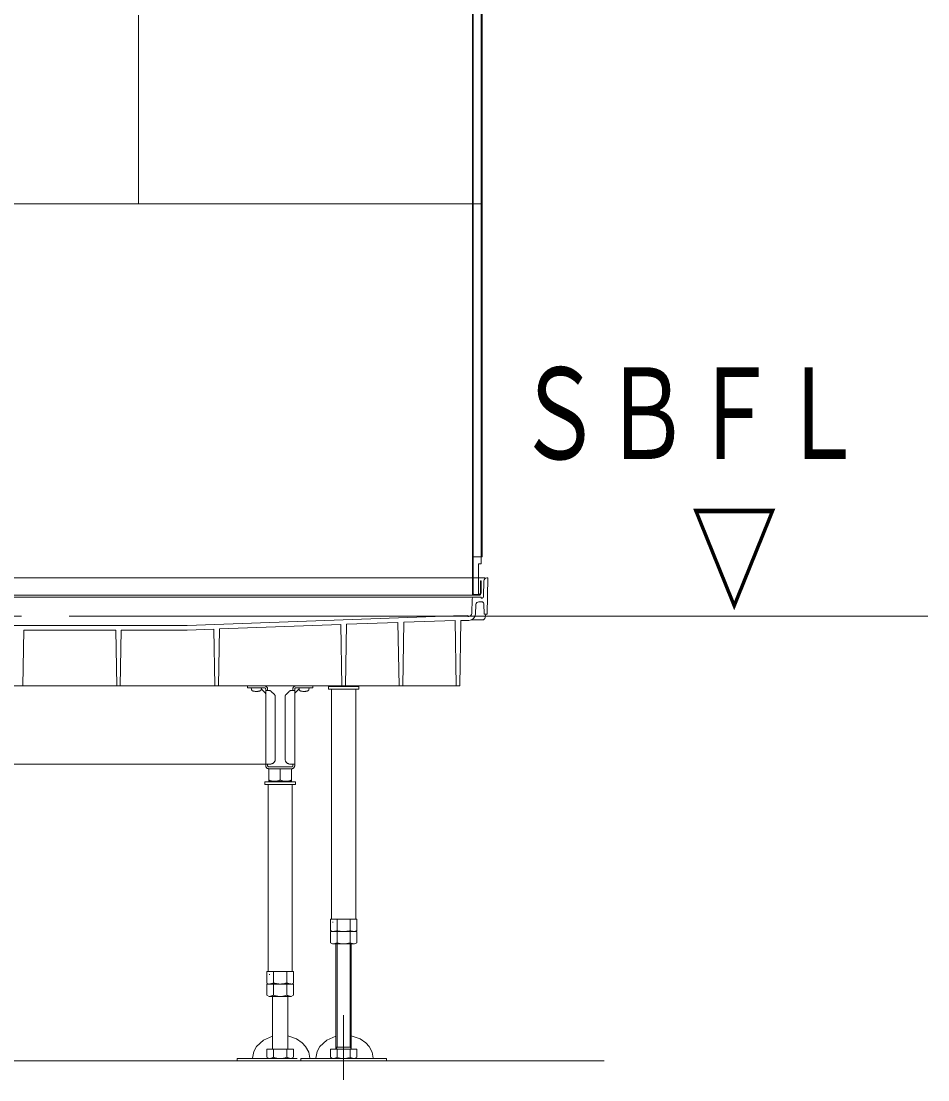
# Model space of a CAD drawing. Units: millimetres on the paper. Extents: x -305 to 305, y -152 to 152.
# Drawn here: x -198.29 to -179.29, y -59.41 to -37.21 of the extents above; entities that cross this region are included whole.
import ezdxf
from ezdxf.enums import TextEntityAlignment as Align

# ---------------------------------------------------------------- set-up
doc = ezdxf.new("R2010")
doc.units = ezdxf.units.MM
doc.linetypes.add('LONG_CHAIN', pattern=[21, 18, -1, 1, -1])
doc.linetypes.add('LONG_DOUBLE_CHAIN', pattern=[21.8, 18, -1, 0.6, -0.6, 0.6, -1])
doc.layers.add('0-1_VIEW0002', color=7, linetype='Continuous', lineweight=9)
doc.styles.add('ＭＳ ゴシック', font='')
doc.styles.get('ＭＳ ゴシック').set_extended_font_data('MS Gothic')

msp = doc.modelspace()

# ---------------------------------------------------------------- linework, layer by layer
at = {"layer": '0-1_VIEW0002'}
for p, q in [((-188.833, -9.926), (-188.833, -49.246)), ((-188.819, -9.926), (-188.819, -49.206)), ((-188.653, -9.936), (-188.653, -45.203)), ((-188.629, -9.9), (-188.629, -45.203)), ((-195.833, -37.086), (-195.833, -41.046)), ((-188.653, -41.046), (-211.973, -41.046)), ((-188.653, -44.606), (-188.653, -48.586)), ((-188.629, -44.606), (-188.629, -48.446)), ((-188.819, -48.446), (-188.653, -48.446)), ((-188.703, -48.586), (-188.703, -49.232)), ((-188.703, -48.586), (-188.653, -48.586)), ((-188.653, -48.446), (-188.629, -48.446)), ((-188.576, -48.886), (-200.333, -48.886)), ((-188.667, -48.946), (-188.653, -48.946)), ((-188.667, -48.946), (-188.667, -49.206)), ((-188.653, -48.946), (-188.653, -49.206)), ((-188.594, -48.945), (-188.6, -49.277)), ((-188.513, -48.886), (-188.534, -48.886)), ((-188.513, -48.886), (-188.526, -49.646)), ((-188.703, -49.246), (-211.973, -49.246)), ((-188.703, -49.246), (-188.833, -49.246)), ((-188.793, -49.232), (-188.703, -49.232)), ((-188.793, -49.246), (-188.693, -49.246)), ((-188.703, -49.232), (-188.693, -49.232)), ((-188.795, -49.286), (-200.333, -49.286)), ((-188.835, -49.324), (-188.848, -49.632)), ((-188.663, -49.286), (-188.795, -49.286)), ((-188.76, -49.444), (-188.768, -49.642)), ((-188.636, -49.386), (-188.7, -49.386)), ((-188.653, -49.296), (-188.643, -49.296)), ((-188.63, -49.306), (-188.643, -49.306)), ((-188.596, -49.425), (-188.59, -49.646)), ((-194.813, -49.881), (-189.233, -49.68)), ((-189.233, -49.68), (-188.928, -49.674)), ((-188.928, -49.69), (-188.928, -49.674)), ((-188.928, -49.69), (-188.907, -49.69)), ((-188.526, -49.646), (-188.59, -49.646)), ((-188.553, -49.646), (-188.565, -49.717)), ((-194.813, -49.881), (-200.333, -49.881)), ((-194.134, -49.952), (-191.593, -49.861)), ((-191.593, -49.861), (-191.571, -51.146)), ((-191.472, -49.857), (-191.495, -51.146)), ((-191.472, -49.857), (-190.394, -49.818)), ((-190.394, -49.818), (-190.371, -51.146)), ((-190.272, -49.814), (-190.295, -51.146)), ((-190.272, -49.814), (-189.197, -49.775)), ((-189.197, -49.775), (-189.173, -51.146)), ((-189.073, -49.776), (-189.097, -51.146)), ((-188.908, -49.776), (-189.073, -49.776)), ((-188.624, -49.766), (-188.856, -49.766)), ((-198.235, -49.977), (-198.255, -51.146)), ((-196.311, -49.977), (-198.235, -49.977)), ((-196.311, -49.977), (-196.291, -51.146)), ((-196.195, -49.977), (-196.215, -51.146)), ((-194.812, -49.977), (-196.195, -49.977)), ((-194.812, -49.977), (-194.252, -49.956)), ((-194.252, -49.956), (-194.231, -51.146)), ((-194.134, -49.952), (-194.155, -51.146)), ((-189.097, -51.146), (-200.333, -51.146)), ((-191.853, -51.158), (-191.853, -51.218)), ((-191.213, -51.158), (-191.853, -51.158)), ((-191.787, -51.218), (-191.787, -56.038)), ((-191.763, -51.146), (-191.763, -51.158)), ((-191.303, -51.146), (-191.763, -51.146)), ((-191.763, -51.158), (-191.753, -51.158)), ((-191.303, -51.146), (-191.303, -51.158)), ((-191.303, -51.158), (-191.293, -51.158)), ((-191.279, -51.218), (-191.279, -56.038)), ((-191.81, -56.277), (-191.81, -56.038)), ((-191.81, -56.038), (-191.256, -56.038)), ((-191.763, -56.098), (-191.753, -56.098)), ((-191.672, -56.278), (-191.672, -56.038)), ((-191.394, -56.278), (-191.394, -56.038)), ((-191.256, -56.277), (-191.256, -56.038)), ((-191.81, -56.277), (-191.773, -56.298)), ((-191.81, -56.298), (-191.81, -56.531)), ((-191.81, -56.298), (-191.256, -56.298)), ((-191.773, -56.298), (-191.293, -56.298)), ((-191.672, -56.298), (-191.672, -56.531)), ((-191.394, -56.298), (-191.394, -56.531)), ((-191.256, -56.277), (-191.293, -56.298)), ((-191.256, -56.298), (-191.256, -56.531)), ((-191.763, -56.558), (-191.81, -56.531)), ((-191.763, -56.558), (-191.303, -56.558)), ((-191.693, -56.558), (-191.693, -58.76)), ((-191.671, -56.558), (-191.671, -58.722)), ((-191.395, -58.722), (-191.395, -56.558)), ((-191.373, -58.76), (-191.373, -56.558)), ((-191.256, -56.531), (-191.303, -56.558)), ((-191.256, -58.76), (-191.81, -58.76)), ((-191.81, -58.933), (-191.81, -58.76)), ((-191.693, -58.76), (-191.671, -58.722)), ((-191.373, -58.722), (-191.693, -58.722)), ((-191.672, -58.933), (-191.672, -58.76)), ((-191.373, -58.76), (-191.395, -58.722)), ((-191.394, -58.933), (-191.394, -58.76)), ((-191.256, -58.933), (-191.256, -58.76)), ((-213.233, -59.006), (-186.072, -59.006)), ((-192.433, -58.96), (-192.433, -59.006)), ((-190.633, -58.96), (-192.433, -58.96)), ((-191.81, -58.933), (-191.763, -58.96)), ((-191.303, -58.96), (-191.763, -58.96)), ((-191.303, -58.96), (-191.256, -58.933))]:
    msp.add_line(p, q, dxfattribs=at)
at = {"layer": '0-1_VIEW0002', "linetype": 'LONG_DOUBLE_CHAIN'}
msp.add_line((-179.286, -49.686), (-218.395, -49.686), dxfattribs=at)
at = {"layer": '0-1_VIEW0002', "color": 2, "linetype": 'LONG_DOUBLE_CHAIN'}
for p, q in [((-193.547, -51.186), (-193.547, -51.146)), ((-193.197, -51.146), (-193.547, -51.146)), ((-193.197, -51.186), (-193.547, -51.186)), ((-193.465, -51.221), (-193.468, -51.186)), ((-193.176, -51.295), (-193.262, -51.209)), ((-193.261, -51.221), (-193.258, -51.186)), ((-193.167, -52.816), (-193.167, -51.216)), ((-193.092, -51.246), (-193.167, -51.246)), ((-193.127, -51.246), (-193.127, -51.216)), ((-193.049, -51.264), (-192.985, -51.329)), ((-192.741, -51.329), (-192.677, -51.264)), ((-192.634, -51.246), (-192.559, -51.246)), ((-192.599, -51.246), (-192.599, -51.216)), ((-192.559, -52.816), (-192.559, -51.216)), ((-192.55, -51.295), (-192.464, -51.209)), ((-192.179, -51.146), (-192.529, -51.146)), ((-192.179, -51.186), (-192.529, -51.186)), ((-192.465, -51.221), (-192.468, -51.186)), ((-192.261, -51.221), (-192.258, -51.186)), ((-192.179, -51.186), (-192.179, -51.146)), ((-192.967, -52.686), (-192.967, -51.371)), ((-192.759, -52.686), (-192.759, -51.371)), ((-193.167, -52.786), (-198.473, -52.786)), ((-193.067, -52.786), (-193.167, -52.786)), ((-193.127, -52.816), (-193.127, -52.786)), ((-192.659, -52.786), (-192.559, -52.786)), ((-192.599, -52.816), (-192.599, -52.786)), ((-193.103, -53.146), (-193.103, -52.886)), ((-192.628, -52.846), (-193.097, -52.846)), ((-192.629, -52.886), (-193.097, -52.886)), ((-192.863, -53.119), (-192.863, -52.886)), ((-192.623, -53.146), (-192.623, -52.886)), ((-192.543, -53.158), (-193.183, -53.158)), ((-193.183, -53.158), (-193.183, -53.218)), ((-192.543, -53.218), (-193.183, -53.218)), ((-193.117, -53.218), (-193.117, -57.138)), ((-192.623, -53.146), (-193.103, -53.146)), ((-192.633, -53.146), (-193.093, -53.146)), ((-193.093, -53.146), (-193.093, -53.158)), ((-192.633, -53.146), (-192.633, -53.158)), ((-192.609, -53.218), (-192.609, -57.138)), ((-192.543, -53.158), (-192.543, -53.218)), ((-193.14, -57.138), (-192.586, -57.138)), ((-193.14, -57.377), (-193.14, -57.138)), ((-193.093, -57.198), (-193.083, -57.198)), ((-193.002, -57.378), (-193.002, -57.138)), ((-192.724, -57.378), (-192.724, -57.138)), ((-192.586, -57.377), (-192.586, -57.138)), ((-193.14, -57.377), (-193.103, -57.398)), ((-193.14, -57.398), (-192.586, -57.398)), ((-193.14, -57.398), (-193.14, -57.631)), ((-193.103, -57.398), (-192.623, -57.398)), ((-193.002, -57.398), (-193.002, -57.631)), ((-192.724, -57.398), (-192.724, -57.631)), ((-192.586, -57.377), (-192.623, -57.398)), ((-192.586, -57.398), (-192.586, -57.631)), ((-193.093, -57.658), (-193.14, -57.631)), ((-193.093, -57.658), (-192.633, -57.658)), ((-193.023, -57.658), (-193.023, -58.76)), ((-192.703, -58.76), (-192.703, -57.658)), ((-192.586, -57.631), (-192.633, -57.658)), ((-192.586, -58.76), (-193.14, -58.76)), ((-193.14, -58.933), (-193.14, -58.76)), ((-193.002, -58.933), (-193.002, -58.76)), ((-192.724, -58.933), (-192.724, -58.76)), ((-192.586, -58.933), (-192.586, -58.76)), ((-192.505, -59.006), (-193.763, -59.006)), ((-193.14, -58.933), (-193.093, -58.96)), ((-192.633, -58.96), (-193.093, -58.96)), ((-192.633, -58.96), (-192.586, -58.933))]:
    msp.add_line(p, q, dxfattribs=at)
at = {"layer": '0-1_VIEW0002', "linetype": 'LONG_CHAIN'}
msp.add_line((-191.533, -58.051), (-191.533, -59.406), dxfattribs=at)
at = {"layer": '0-1_VIEW0002'}
for points in [[(-191.213, -51.158), (-191.213, -51.218), (-191.853, -51.218)], [(-191.693, -58.494), (-191.884, -58.575), (-192.03, -58.707), (-192.088, -58.812), (-192.114, -58.952), (-192.114, -58.96)], [(-190.914, -58.96), (-190.914, -58.952), (-190.934, -58.828), (-191.001, -58.704), (-191.071, -58.629), (-191.189, -58.549), (-191.373, -58.486)], [(-190.633, -58.96), (-190.633, -59.006), (-192.433, -59.006)]]:
    msp.add_lwpolyline(points, dxfattribs=at)
at = {"layer": '0-1_VIEW0002', "color": 2, "linetype": 'LONG_DOUBLE_CHAIN'}
for points in [[(-193.023, -58.494), (-193.214, -58.575), (-193.36, -58.707), (-193.418, -58.812), (-193.444, -58.952), (-193.444, -58.96)], [(-192.244, -58.96), (-192.244, -58.952), (-192.264, -58.828), (-192.331, -58.704), (-192.401, -58.629), (-192.519, -58.549), (-192.703, -58.486)], [(-192.505, -58.96), (-193.763, -58.96), (-193.763, -59.006)]]:
    msp.add_lwpolyline(points, dxfattribs=at)
at = {"layer": '0-1_VIEW0002'}
for centre, radius, start, end in [((-188.534, -48.946), 0.06, 90, 179), ((-188.793, -49.206), 0.04, 180, 270), ((-188.793, -49.206), 0.04, 180, 270), ((-188.793, -49.206), 0.026, 180, 270), ((-188.693, -49.206), 0.04, 270, 0), ((-188.693, -49.206), 0.026, 270, 0), ((-188.795, -49.326), 0.04, 90, 177.5), ((-188.7, -49.446), 0.06, 90, 177.5), ((-188.663, -49.296), 0.01, 0, 90), ((-188.643, -49.296), 0.01, 180, 270), ((-188.636, -49.426), 0.04, 1.5, 90), ((-188.63, -49.276), 0.03, 270, 359), ((-188.908, -49.636), 0.14, 270, 357.5), ((-188.908, -49.63), 0.06, 271.1458, 357.5), ((-188.624, -49.706), 0.06, 270, 350), ((-191.773, -56.031), 0.267, 270, 292.3077), ((-191.533, -55.808), 0.49, 253.5736, 270), ((-191.533, -55.808), 0.49, 270, 286.4264), ((-191.293, -56.031), 0.267, 247.6923, 270), ((-191.767, -56.378), 0.18, 271.2052, 301.9385), ((-191.533, -56.192), 0.366, 247.7809, 292.2191), ((-191.299, -56.378), 0.18, 238.0615, 268.7948), ((-191.767, -58.78), 0.18, 271.2052, 301.9385), ((-191.533, -58.594), 0.366, 247.7809, 292.2191), ((-191.299, -58.78), 0.18, 238.0615, 268.7948)]:
    msp.add_arc(centre, radius, start, end, dxfattribs=at)
at = {"layer": '0-1_VIEW0002', "color": 2, "linetype": 'LONG_DOUBLE_CHAIN'}
for centre, radius, start, end in [((-193.427, -51.218), 0.038, 184.9997, 254.6375), ((-193.363, -50.984), 0.28, 254.6375, 285.3626), ((-193.299, -51.218), 0.038, 285.363, 355.0002), ((-193.197, -51.216), 0.07, 0, 90), ((-193.197, -51.216), 0.03, 0, 90), ((-193.092, -51.306), 0.06, 45, 90), ((-192.634, -51.306), 0.06, 90, 135), ((-192.529, -51.216), 0.07, 90, 180), ((-192.529, -51.216), 0.03, 90, 180), ((-192.427, -51.218), 0.038, 184.9997, 254.6375), ((-192.363, -50.984), 0.28, 254.6375, 285.3626), ((-192.299, -51.218), 0.038, 285.363, 355.0002), ((-193.197, -51.317), 0.03, 0, 45), ((-193.027, -51.371), 0.06, 0, 45), ((-192.699, -51.371), 0.06, 135, 180), ((-192.529, -51.317), 0.03, 135, 180), ((-193.097, -52.816), 0.07, 180, 270), ((-193.097, -52.816), 0.03, 180, 270), ((-193.067, -52.686), 0.1, 270, 0), ((-192.659, -52.686), 0.1, 180, 270), ((-192.629, -52.816), 0.07, 270, 0), ((-192.629, -52.816), 0.03, 270, 0), ((-192.983, -52.868), 0.278, 244.4489, 295.5511), ((-192.743, -52.868), 0.278, 244.4489, 295.5511), ((-193.103, -57.131), 0.267, 270, 292.3077), ((-192.863, -56.908), 0.49, 253.5736, 270), ((-192.863, -56.908), 0.49, 270, 286.4264), ((-192.623, -57.131), 0.267, 247.6923, 270), ((-193.097, -57.478), 0.18, 271.2052, 301.9385), ((-192.863, -57.292), 0.366, 247.7809, 292.2191), ((-192.629, -57.478), 0.18, 238.0615, 268.7948), ((-193.097, -58.78), 0.18, 271.2052, 301.9385), ((-192.863, -58.594), 0.366, 247.7809, 292.2191), ((-192.629, -58.78), 0.18, 238.0615, 268.7948)]:
    msp.add_arc(centre, radius, start, end, dxfattribs=at)

# ---------------------------------------------------------------- texts
at = {"layer": '0-1_VIEW0002', "style": 'ＭＳ ゴシック', "width": 0.7}
for s, p in [('ＳＢＦＬ', (-187.93, -46.97)), ('\u3000\u3000▽', (-187.93, -49.967))]:
    msp.add_text(s, height=1.921, dxfattribs=at).set_placement(p, align=Align.BOTTOM_LEFT)

doc.saveas('drawing.dxf')
